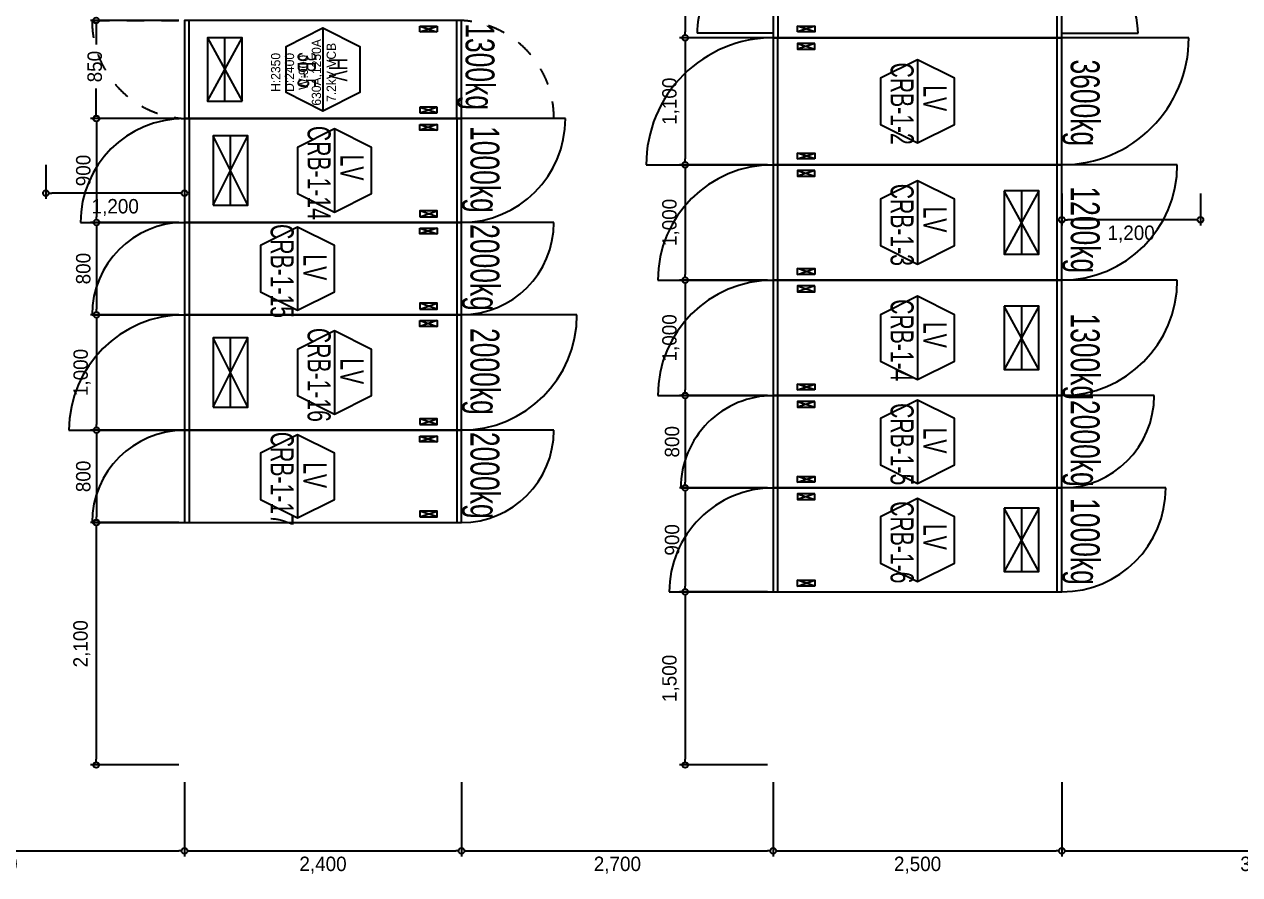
# Model space of a CAD drawing. Header units: millimetres. Extents: x 89978 to 501025, y -351975 to 835730.
# Drawn here: x 134967 to 145494, y -245645 to -238278 of the extents above; entities that cross this region are included whole.
import ezdxf
from ezdxf.enums import TextEntityAlignment as Align

# ---------------------------------------------------------------- set-up
doc = ezdxf.new("R2010")
doc.units = ezdxf.units.MM
doc.header["$LTSCALE"] = 150
doc.linetypes.add('D1', pattern=[3, 1, -1, 1])
doc.layers.get('Defpoints').update_dxf_attribs({"color": 150})
for name, color, linetype in [('------00 Switch Gear', 3, 'Continuous'), ('------00 Switch Gear_Number', 1, 'Continuous'), ('-----36 Dimension', 1, 'Continuous'), ('20251030_전기하중검토', 241, 'Continuous'), ('e-panel-name', 7, 'Continuous')]:
    doc.layers.add(name, color=color, linetype=linetype)
doc.layers.add('NOPLOT', color=191, linetype='Continuous', plot=False)
doc.styles.add('ELEC', font='')
doc.styles.get('ELEC').set_extended_font_data('Dotum')
doc.dimstyles.new('ELEC', dxfattribs={"dimscale": 100, "dimtxt": 2, "dimasz": 1, "dimexe": 2, "dimexo": 1, "dimgap": 1, "dimtad": 1, "dimdec": 0, "dimrnd": 0.25, "dimzin": 9, "dimdsep": 32, "dimlunit": 6, "dimtxsty": 'ELEC', "dimblk": 'Z_DOT', "dimcen": 3, "dimclrd": 7, "dimclre": 7, "dimclrt": 3, "dimadec": 0, "dimazin": 0, "dimtfac": 1, "dimtdec": 0, "dimtix": 1, "dimtmove": 2, "dimatfit": 1, "dimfxl": 1, "dimarcsym": 0})

# ---------------------------------------------------------------- blocks, each defined once
blk = doc.blocks.new('1100X2500')
at = {"layer": '------00 Switch Gear'}
for p, q in [((-2460, 1100), (-2460, 0)), ((1100, 1100), (-42, 1100)), ((-40, 1100), (-40, 0)), ((-210, 1050), (-360, 1000)), ((-360, 1050), (-210, 1000)), ((-3600, 0), (-2458, 0)), ((-210, 50), (-360, 100)), ((-360, 50), (-210, 100))]:
    blk.add_line(p, q, dxfattribs=at)
at = {"layer": '------00 Switch Gear', "elevation": 0}
for points in [[(-2500, 1100), (-2500, 0), (0, 0), (0, 1100)], [(-360, 1050), (-210, 1050), (-210, 1000), (-360, 1000)], [(-360, 50), (-210, 50), (-210, 100), (-360, 100)]]:
    blk.add_lwpolyline(points, close=True, dxfattribs=at)
at = {"layer": '------00 Switch Gear'}
for centre, start, end in [((-2500, 0), 90, 180), ((0, 1100), 270, 0)]:
    blk.add_arc(centre, 1100, start, end, dxfattribs=at)
blk = doc.blocks.new('800X2500')
at = {"layer": '------00 Switch Gear'}
for p, q in [((-2460, 800), (-2460, 0)), ((-210, 750), (-360, 700)), ((-360, 750), (-210, 700)), ((800, 800), (-42, 800)), ((-40, 800), (-40, 0)), ((-3300, 0), (-2458, 0)), ((-210, 50), (-360, 100)), ((-360, 50), (-210, 100))]:
    blk.add_line(p, q, dxfattribs=at)
for points in [[(-2500, 800), (-2500, 0), (0, 0), (0, 800)], [(-360, 750), (-210, 750), (-210, 700), (-360, 700)], [(-360, 50), (-210, 50), (-210, 100), (-360, 100)]]:
    blk.add_lwpolyline(points, close=True, dxfattribs=at)
for centre, start, end in [((-2500, 0), 90, 180), ((0, 800), 270, 0)]:
    blk.add_arc(centre, 800, start, end, dxfattribs=at)
blk = doc.blocks.new('900X2500')
at = {"layer": '------00 Switch Gear'}
for p, q in [((-2460, 900), (-2460, 0)), ((-210, 850), (-360, 800)), ((-360, 850), (-210, 800)), ((900, 900), (-42, 900)), ((-40, 900), (-40, 0)), ((-3400, 0), (-2458, 0)), ((-210, 50), (-360, 100)), ((-360, 50), (-210, 100))]:
    blk.add_line(p, q, dxfattribs=at)
at = {"layer": '------00 Switch Gear', "elevation": 0}
for points in [[(-2500, 900), (-2500, 0), (0, 0), (0, 900)], [(-360, 850), (-210, 850), (-210, 800), (-360, 800)], [(-360, 50), (-210, 50), (-210, 100), (-360, 100)]]:
    blk.add_lwpolyline(points, close=True, dxfattribs=at)
at = {"layer": '------00 Switch Gear'}
for centre, start, end in [((-2500, 0), 90, 180), ((0, 900), 270, 0)]:
    blk.add_arc(centre, 900, start, end, dxfattribs=at)
blk = doc.blocks.new('_DOTBLANK')
at = {"color": 0, "linetype": 'ByBlock'}
blk.add_line((-0.5, 0), (-1, 0), dxfattribs=at)
blk.add_circle((0, 0), 0.5, dxfattribs=at)
blk = doc.blocks.new('*D842')
at = {"layer": '-----36 Dimension', "color": 0, "lineweight": -2, "transparency": 16777216}
for p, q in [((133053, -244845), (133053, -245489)), ((136354, -244845), (136354, -245489)), ((133103, -245439), (136304, -245439))]:
    blk.add_line(p, q, dxfattribs=at)
at = {"layer": 'Defpoints', "color": 0, "transparency": 16777216}
for p in [(133053, -243595, 0), (136354, -243595, 0), (136354, -245439)]:
    blk.add_point(p, dxfattribs=at)
at = {"layer": '-----36 Dimension', "color": 0, "lineweight": -2, "transparency": 16777216, "xscale": 50, "yscale": 50, "zscale": 50, "rotation": 180}
blk.add_blockref('_DOTBLANK', (133053, -245439), dxfattribs=at)
at = {"layer": '-----36 Dimension', "color": 0, "lineweight": -2, "transparency": 16777216, "xscale": 50, "yscale": 50, "zscale": 50}
blk.add_blockref('_DOTBLANK', (136354, -245439), dxfattribs=at)
at = {"layer": '-----36 Dimension', "color": 0, "transparency": 16777216, "insert": (134704, -245563), "char_height": 125, "attachment_point": 5, "style": 'ELEC'}
blk.add_mtext('3,300', dxfattribs=at)
blk = doc.blocks.new('Z_DOT')
for p, q in [((-2, 0), (2, 0)), ((0, -2), (0, 2))]:
    blk.add_line(p, q)
for radius in [2.5, 1.25]:
    blk.add_circle((0, 0), radius)
blk = doc.blocks.new('*D843')
at = {"layer": '-----36 Dimension', "color": 0, "lineweight": -2, "transparency": 16777216}
for p, q in [((136354, -244845), (136354, -245489)), ((138754, -244845), (138754, -245489)), ((136404, -245439), (138704, -245439))]:
    blk.add_line(p, q, dxfattribs=at)
at = {"layer": 'Defpoints', "color": 0, "transparency": 16777216}
for p in [(136354, -243595, 0), (138754, -243595, 0), (138754, -245439)]:
    blk.add_point(p, dxfattribs=at)
at = {"layer": '-----36 Dimension', "color": 0, "lineweight": -2, "transparency": 16777216, "xscale": 50, "yscale": 50, "zscale": 50, "rotation": 180}
blk.add_blockref('_DOTBLANK', (136354, -245439), dxfattribs=at)
at = {"layer": '-----36 Dimension', "color": 0, "lineweight": -2, "transparency": 16777216, "xscale": 50, "yscale": 50, "zscale": 50}
blk.add_blockref('_DOTBLANK', (138754, -245439), dxfattribs=at)
at = {"layer": '-----36 Dimension', "color": 0, "transparency": 16777216, "insert": (137554, -245563), "char_height": 125, "attachment_point": 5, "style": 'ELEC'}
blk.add_mtext('2,400', dxfattribs=at)
blk = doc.blocks.new('*D844')
at = {"layer": '-----36 Dimension', "color": 0, "lineweight": -2, "transparency": 16777216}
for p, q in [((138754, -244845), (138754, -245489)), ((141454, -244845), (141454, -245489)), ((138804, -245439), (141404, -245439))]:
    blk.add_line(p, q, dxfattribs=at)
at = {"layer": 'Defpoints', "color": 0, "transparency": 16777216}
for p in [(138754, -243595, 0), (141454, -243595), (141454, -245439)]:
    blk.add_point(p, dxfattribs=at)
at = {"layer": '-----36 Dimension', "color": 0, "lineweight": -2, "transparency": 16777216, "xscale": 50, "yscale": 50, "zscale": 50, "rotation": 180}
blk.add_blockref('_DOTBLANK', (138754, -245439), dxfattribs=at)
at = {"layer": '-----36 Dimension', "color": 0, "lineweight": -2, "transparency": 16777216, "xscale": 50, "yscale": 50, "zscale": 50}
blk.add_blockref('_DOTBLANK', (141454, -245439), dxfattribs=at)
at = {"layer": '-----36 Dimension', "color": 0, "transparency": 16777216, "insert": (140104, -245563), "char_height": 125, "attachment_point": 5, "style": 'ELEC'}
blk.add_mtext('2,700', dxfattribs=at)
blk = doc.blocks.new('*D845')
at = {"layer": '-----36 Dimension', "color": 0, "lineweight": -2, "transparency": 16777216}
for p, q in [((141454, -244845), (141454, -245489)), ((143954, -244845), (143954, -245489)), ((141504, -245439), (143904, -245439))]:
    blk.add_line(p, q, dxfattribs=at)
at = {"layer": 'Defpoints', "color": 0, "transparency": 16777216}
for p in [(141454, -243595), (143954, -243595), (143954, -245439)]:
    blk.add_point(p, dxfattribs=at)
at = {"layer": '-----36 Dimension', "color": 0, "lineweight": -2, "transparency": 16777216, "xscale": 50, "yscale": 50, "zscale": 50, "rotation": 180}
blk.add_blockref('_DOTBLANK', (141454, -245439), dxfattribs=at)
at = {"layer": '-----36 Dimension', "color": 0, "lineweight": -2, "transparency": 16777216, "xscale": 50, "yscale": 50, "zscale": 50}
blk.add_blockref('_DOTBLANK', (143954, -245439), dxfattribs=at)
at = {"layer": '-----36 Dimension', "color": 0, "transparency": 16777216, "insert": (142704, -245563), "char_height": 125, "attachment_point": 5, "style": 'ELEC'}
blk.add_mtext('2,500', dxfattribs=at)
blk = doc.blocks.new('*D846')
at = {"layer": '-----36 Dimension', "color": 0, "lineweight": -2, "transparency": 16777216}
for p, q in [((143954, -244845), (143954, -245489)), ((147454, -244845), (147454, -245489)), ((144004, -245439), (147404, -245439))]:
    blk.add_line(p, q, dxfattribs=at)
at = {"layer": 'Defpoints', "color": 0, "transparency": 16777216}
for p in [(143954, -243595), (147454, -243595, 0), (147454, -245439)]:
    blk.add_point(p, dxfattribs=at)
at = {"layer": '-----36 Dimension', "color": 0, "lineweight": -2, "transparency": 16777216, "xscale": 50, "yscale": 50, "zscale": 50, "rotation": 180}
blk.add_blockref('_DOTBLANK', (143954, -245439), dxfattribs=at)
at = {"layer": '-----36 Dimension', "color": 0, "lineweight": -2, "transparency": 16777216, "xscale": 50, "yscale": 50, "zscale": 50}
blk.add_blockref('_DOTBLANK', (147454, -245439), dxfattribs=at)
at = {"layer": '-----36 Dimension', "color": 0, "transparency": 16777216, "insert": (145704, -245563), "char_height": 125, "attachment_point": 5, "style": 'ELEC'}
blk.add_mtext('3,500', dxfattribs=at)
blk = doc.blocks.new('*D901')
at = {"layer": '-----36 Dimension', "color": 0, "lineweight": -2, "transparency": 16777216}
for p, q in [((141404, -238395), (140641, -238395)), ((140691, -238445), (140691, -239445)), ((141404, -239495), (140641, -239495))]:
    blk.add_line(p, q, dxfattribs=at)
at = {"layer": 'Defpoints', "color": 0, "transparency": 16777216}
for p in [(141454, -238395), (140691, -239495), (141454, -239495)]:
    blk.add_point(p, dxfattribs=at)
at = {"layer": '-----36 Dimension', "color": 0, "lineweight": -2, "transparency": 16777216, "xscale": 50, "yscale": 50, "zscale": 50}
for p, rotation in [((140691, -238395), 90), ((140691, -239495), 270)]:
    blk.add_blockref('_DOTBLANK', p, dxfattribs=dict(at, rotation=rotation))
at = {"layer": '-----36 Dimension', "color": 0, "transparency": 16777216, "insert": (140566, -238945), "char_height": 125, "attachment_point": 5, "rotation": 90, "style": 'ELEC'}
blk.add_mtext('1,100', dxfattribs=at)
blk = doc.blocks.new('*D862')
at = {"layer": '-----36 Dimension', "color": 0, "lineweight": -2, "transparency": 16777216}
for p, q in [((141404, -239495), (140641, -239495)), ((140691, -239545), (140691, -240445)), ((141404, -240495), (140641, -240495))]:
    blk.add_line(p, q, dxfattribs=at)
at = {"layer": 'Defpoints', "color": 0, "transparency": 16777216}
for p in [(141454, -239495), (140691, -240495), (141454, -240495)]:
    blk.add_point(p, dxfattribs=at)
at = {"layer": '-----36 Dimension', "color": 0, "lineweight": -2, "transparency": 16777216, "xscale": 50, "yscale": 50, "zscale": 50}
for p, rotation in [((140691, -239495), 90), ((140691, -240495), 270)]:
    blk.add_blockref('_DOTBLANK', p, dxfattribs=dict(at, rotation=rotation))
at = {"layer": '-----36 Dimension', "color": 0, "transparency": 16777216, "insert": (140566, -239995), "char_height": 125, "attachment_point": 5, "rotation": 90, "style": 'ELEC'}
blk.add_mtext('1,000', dxfattribs=at)
blk = doc.blocks.new('*D902')
at = {"layer": '-----36 Dimension', "color": 0, "lineweight": -2, "transparency": 16777216}
for p, q in [((141404, -240495), (140641, -240495)), ((140691, -240545), (140691, -241445)), ((141404, -241495), (140641, -241495))]:
    blk.add_line(p, q, dxfattribs=at)
at = {"layer": 'Defpoints', "color": 0, "transparency": 16777216}
for p in [(141454, -240495), (140691, -241495), (141454, -241495)]:
    blk.add_point(p, dxfattribs=at)
at = {"layer": '-----36 Dimension', "color": 0, "lineweight": -2, "transparency": 16777216, "xscale": 50, "yscale": 50, "zscale": 50}
for p, rotation in [((140691, -240495), 90), ((140691, -241495), 270)]:
    blk.add_blockref('_DOTBLANK', p, dxfattribs=dict(at, rotation=rotation))
at = {"layer": '-----36 Dimension', "color": 0, "transparency": 16777216, "insert": (140566, -240995), "char_height": 125, "attachment_point": 5, "rotation": 90, "style": 'ELEC'}
blk.add_mtext('1,000', dxfattribs=at)
blk = doc.blocks.new('*D903')
at = {"layer": '-----36 Dimension', "color": 0, "lineweight": -2, "transparency": 16777216}
for p, q in [((141404, -241495), (140641, -241495)), ((140691, -241545), (140691, -242245)), ((141404, -242295), (140641, -242295))]:
    blk.add_line(p, q, dxfattribs=at)
at = {"layer": 'Defpoints', "color": 0, "transparency": 16777216}
for p in [(141454, -241495), (140691, -242295), (141454, -242295)]:
    blk.add_point(p, dxfattribs=at)
at = {"layer": '-----36 Dimension', "color": 0, "lineweight": -2, "transparency": 16777216, "xscale": 50, "yscale": 50, "zscale": 50}
for p, rotation in [((140691, -241495), 90), ((140691, -242295), 270)]:
    blk.add_blockref('_DOTBLANK', p, dxfattribs=dict(at, rotation=rotation))
at = {"layer": '-----36 Dimension', "color": 0, "transparency": 16777216, "insert": (140578, -241895), "char_height": 125, "attachment_point": 5, "rotation": 90, "style": 'ELEC'}
blk.add_mtext('800', dxfattribs=at)
blk = doc.blocks.new('*D904')
at = {"layer": '-----36 Dimension', "color": 0, "lineweight": -2, "transparency": 16777216}
for p, q in [((141404, -242295), (140641, -242295)), ((140691, -242345), (140691, -243145)), ((141404, -243195), (140641, -243195))]:
    blk.add_line(p, q, dxfattribs=at)
at = {"layer": 'Defpoints', "color": 0, "transparency": 16777216}
for p in [(141454, -242295), (140691, -243195), (141454, -243195)]:
    blk.add_point(p, dxfattribs=at)
at = {"layer": '-----36 Dimension', "color": 0, "lineweight": -2, "transparency": 16777216, "xscale": 50, "yscale": 50, "zscale": 50}
for p, rotation in [((140691, -242295), 90), ((140691, -243195), 270)]:
    blk.add_blockref('_DOTBLANK', p, dxfattribs=dict(at, rotation=rotation))
at = {"layer": '-----36 Dimension', "color": 0, "transparency": 16777216, "insert": (140578, -242745), "char_height": 125, "attachment_point": 5, "rotation": 90, "style": 'ELEC'}
blk.add_mtext('900', dxfattribs=at)
blk = doc.blocks.new('*D794')
at = {"layer": '-----36 Dimension', "color": 0, "lineweight": -2, "transparency": 16777216}
for p, q in [((136302, -239095), (135541, -239095)), ((135591, -239145), (135591, -239945)), ((136304, -239995), (135541, -239995))]:
    blk.add_line(p, q, dxfattribs=at)
at = {"layer": 'Defpoints', "color": 0, "transparency": 16777216}
for p in [(136352, -239095, 0), (135591, -239995), (136354, -239995)]:
    blk.add_point(p, dxfattribs=at)
at = {"layer": '-----36 Dimension', "color": 0, "lineweight": -2, "transparency": 16777216, "xscale": 50, "yscale": 50, "zscale": 50}
for p, rotation in [((135591, -239095), 90), ((135591, -239995), 270)]:
    blk.add_blockref('_DOTBLANK', p, dxfattribs=dict(at, rotation=rotation))
at = {"layer": '-----36 Dimension', "color": 0, "transparency": 16777216, "insert": (135478, -239545), "char_height": 125, "attachment_point": 5, "rotation": 90, "style": 'ELEC'}
blk.add_mtext('900', dxfattribs=at)
blk = doc.blocks.new('*D795')
at = {"layer": '-----36 Dimension', "color": 0, "lineweight": -2, "transparency": 16777216}
for p, q in [((136304, -241795), (135541, -241795)), ((135591, -241845), (135591, -242545)), ((136304, -242595), (135541, -242595))]:
    blk.add_line(p, q, dxfattribs=at)
at = {"layer": 'Defpoints', "color": 0, "transparency": 16777216}
for p in [(136354, -241795), (135591, -242595), (136354, -242595)]:
    blk.add_point(p, dxfattribs=at)
at = {"layer": '-----36 Dimension', "color": 0, "lineweight": -2, "transparency": 16777216, "xscale": 50, "yscale": 50, "zscale": 50}
for p, rotation in [((135591, -241795), 90), ((135591, -242595), 270)]:
    blk.add_blockref('_DOTBLANK', p, dxfattribs=dict(at, rotation=rotation))
at = {"layer": '-----36 Dimension', "color": 0, "transparency": 16777216, "insert": (135478, -242195), "char_height": 125, "attachment_point": 5, "rotation": 90, "style": 'ELEC'}
blk.add_mtext('800', dxfattribs=at)
blk = doc.blocks.new('*D796')
at = {"layer": '-----36 Dimension', "color": 0, "lineweight": -2, "transparency": 16777216}
for p, q in [((136304, -240795), (135541, -240795)), ((135591, -240845), (135591, -241745)), ((136504, -241795), (135541, -241795))]:
    blk.add_line(p, q, dxfattribs=at)
at = {"layer": 'Defpoints', "color": 0, "transparency": 16777216}
for p in [(136354, -240795), (135591, -241795), (136554, -241795)]:
    blk.add_point(p, dxfattribs=at)
at = {"layer": '-----36 Dimension', "color": 0, "lineweight": -2, "transparency": 16777216, "xscale": 50, "yscale": 50, "zscale": 50}
for p, rotation in [((135591, -240795), 90), ((135591, -241795), 270)]:
    blk.add_blockref('_DOTBLANK', p, dxfattribs=dict(at, rotation=rotation))
at = {"layer": '-----36 Dimension', "color": 0, "transparency": 16777216, "insert": (135466, -241295), "char_height": 125, "attachment_point": 5, "rotation": 90, "style": 'ELEC'}
blk.add_mtext('1,000', dxfattribs=at)
blk = doc.blocks.new('*D797')
at = {"layer": '-----36 Dimension', "color": 0, "lineweight": -2, "transparency": 16777216}
for p, q in [((136304, -239995), (135541, -239995)), ((135591, -240045), (135591, -240745)), ((136304, -240795), (135541, -240795))]:
    blk.add_line(p, q, dxfattribs=at)
at = {"layer": 'Defpoints', "color": 0, "transparency": 16777216}
for p in [(136354, -239995), (135591, -240795), (136354, -240795)]:
    blk.add_point(p, dxfattribs=at)
at = {"layer": '-----36 Dimension', "color": 0, "lineweight": -2, "transparency": 16777216, "xscale": 50, "yscale": 50, "zscale": 50}
for p, rotation in [((135591, -239995), 90), ((135591, -240795), 270)]:
    blk.add_blockref('_DOTBLANK', p, dxfattribs=dict(at, rotation=rotation))
at = {"layer": '-----36 Dimension', "color": 0, "transparency": 16777216, "insert": (135478, -240395), "char_height": 125, "attachment_point": 5, "rotation": 90, "style": 'ELEC'}
blk.add_mtext('800', dxfattribs=at)
blk = doc.blocks.new('*D802')
at = {"layer": '-----36 Dimension', "color": 0, "lineweight": -2, "transparency": 16777216}
for p, q in [((143954, -239745), (143954, -240021)), ((145154, -239745), (145154, -240021)), ((145104, -239971), (144004, -239971))]:
    blk.add_line(p, q, dxfattribs=at)
at = {"layer": 'Defpoints', "color": 0, "transparency": 16777216}
for p in [(143954, -239695), (145154, -239695), (143954, -239971)]:
    blk.add_point(p, dxfattribs=at)
at = {"layer": '-----36 Dimension', "color": 0, "lineweight": -2, "transparency": 16777216, "xscale": 50, "yscale": 50, "zscale": 50, "rotation": 180}
blk.add_blockref('_DOTBLANK', (143954, -239971), dxfattribs=at)
at = {"layer": '-----36 Dimension', "color": 0, "lineweight": -2, "transparency": 16777216, "xscale": 50, "yscale": 50, "zscale": 50}
blk.add_blockref('_DOTBLANK', (145154, -239971), dxfattribs=at)
at = {"layer": '-----36 Dimension', "color": 0, "transparency": 16777216, "insert": (144554, -240096), "char_height": 125, "attachment_point": 5, "style": 'ELEC'}
blk.add_mtext('1,200', dxfattribs=at)
blk = doc.blocks.new('*D805')
at = {"layer": '-----36 Dimension', "color": 0, "lineweight": -2, "transparency": 16777216}
for p, q in [((135154, -239495), (135154, -239791)), ((136354, -239495), (136354, -239791)), ((136304, -239741), (135204, -239741))]:
    blk.add_line(p, q, dxfattribs=at)
at = {"layer": 'Defpoints', "color": 0, "transparency": 16777216}
for p in [(135154, -239445, 0), (136354, -239445, 0), (135154, -239741)]:
    blk.add_point(p, dxfattribs=at)
at = {"layer": '-----36 Dimension', "color": 0, "lineweight": -2, "transparency": 16777216, "xscale": 50, "yscale": 50, "zscale": 50, "rotation": 180}
blk.add_blockref('_DOTBLANK', (135154, -239741), dxfattribs=at)
at = {"layer": '-----36 Dimension', "color": 0, "lineweight": -2, "transparency": 16777216, "xscale": 50, "yscale": 50, "zscale": 50}
blk.add_blockref('_DOTBLANK', (136354, -239741), dxfattribs=at)
at = {"layer": '-----36 Dimension', "color": 0, "transparency": 16777216, "insert": (135754, -239866), "char_height": 125, "attachment_point": 5, "style": 'ELEC'}
blk.add_mtext('1,200', dxfattribs=at)
blk = doc.blocks.new('1400X2500')
at = {"layer": '------00 Switch Gear'}
for p, q in [((-2458, 0, 0), (-2458, 1400, 0)), ((-40, 0), (-40, 1400)), ((-2500, 1360, 0), (-3160, 1360, 0)), ((-360, 1350, 0), (-210, 1300, 0)), ((-360, 1300, 0), (-210, 1350, 0)), ((0, 1360, 0), (660, 1360, 0)), ((-2500, 40, 0), (-3160, 40, 0)), ((-360, 100, 0), (-210, 50, 0)), ((-360, 50, 0), (-210, 100, 0)), ((0, 40, 0), (660, 40, 0))]:
    blk.add_line(p, q, dxfattribs=at)
for points in [[(0, 0), (0, 1400), (-2500, 1400), (-2500, 0)], [(-210, 1350), (-210, 1300), (-360, 1300), (-360, 1350)], [(-210, 100), (-210, 50), (-360, 50), (-360, 100)]]:
    blk.add_lwpolyline(points, close=True, dxfattribs=at)
for centre, start, end in [((-2500, 1360, 0), 180, 270), ((0, 1360, 0), 270, 0), ((-2500, 40, 0), 90, 180), ((0, 40, 0), 0, 90)]:
    blk.add_arc(centre, 660, start, end, dxfattribs=at)
blk = doc.blocks.new('*D889')
at = {"layer": '-----36 Dimension', "color": 0, "lineweight": -2, "transparency": 16777216}
for p, q in [((141401, -236995), (140641, -236995)), ((140691, -237045), (140691, -238345)), ((141404, -238395), (140641, -238395))]:
    blk.add_line(p, q, dxfattribs=at)
at = {"layer": 'Defpoints', "color": 0, "transparency": 16777216}
for p in [(141451, -236995, 0), (140691, -238395), (141454, -238395)]:
    blk.add_point(p, dxfattribs=at)
at = {"layer": '-----36 Dimension', "color": 0, "lineweight": -2, "transparency": 16777216, "xscale": 50, "yscale": 50, "zscale": 50}
for p, rotation in [((140691, -236995), 90), ((140691, -238395), 270)]:
    blk.add_blockref('_DOTBLANK', p, dxfattribs=dict(at, rotation=rotation))
at = {"layer": '-----36 Dimension', "color": 0, "transparency": 16777216, "insert": (140566, -237695), "char_height": 125, "attachment_point": 5, "rotation": 90, "style": 'ELEC'}
blk.add_mtext('1,400', dxfattribs=at)
blk = doc.blocks.new('1000X2500')
at = {"layer": '------00 Switch Gear'}
for p, q in [((-2460, 0), (-2460, 1000)), ((-2290, 950), (-2140, 900)), ((-2140, 950), (-2290, 900)), ((1000, 1000), (-42, 1000)), ((-40, 0), (-40, 1000)), ((-3500, 0), (-2458, 0)), ((-2290, 50), (-2140, 100)), ((-2140, 50), (-2290, 100))]:
    blk.add_line(p, q, dxfattribs=at)
at = {"layer": '------00 Switch Gear', "elevation": 0}
for points in [[(0, 0), (0, 1000), (-2500, 1000), (-2500, 0)], [(-2140, 950), (-2290, 950), (-2290, 900), (-2140, 900)], [(-2140, 50), (-2290, 50), (-2290, 100), (-2140, 100)]]:
    blk.add_lwpolyline(points, close=True, dxfattribs=at)
at = {"layer": '------00 Switch Gear'}
for centre, start, end in [((-2500, 0), 90, 180), ((0, 1000), 270, 0)]:
    blk.add_arc(centre, 1000, start, end, dxfattribs=at)
blk = doc.blocks.new('*D890')
at = {"layer": '-----36 Dimension', "color": 0, "lineweight": -2, "transparency": 16777216}
for p, q in [((141404, -243195), (140641, -243195)), ((140691, -243245), (140691, -244645)), ((141404, -244695), (140641, -244695))]:
    blk.add_line(p, q, dxfattribs=at)
at = {"layer": 'Defpoints', "color": 0, "transparency": 16777216}
for p in [(141454, -243195), (140691, -244695), (141454, -244695)]:
    blk.add_point(p, dxfattribs=at)
at = {"layer": '-----36 Dimension', "color": 0, "lineweight": -2, "transparency": 16777216, "xscale": 50, "yscale": 50, "zscale": 50}
for p, rotation in [((140691, -243195), 90), ((140691, -244695), 270)]:
    blk.add_blockref('_DOTBLANK', p, dxfattribs=dict(at, rotation=rotation))
at = {"layer": '-----36 Dimension', "color": 0, "transparency": 16777216, "insert": (140566, -243945), "char_height": 125, "attachment_point": 5, "rotation": 90, "style": 'ELEC'}
blk.add_mtext('1,500', dxfattribs=at)
blk = doc.blocks.new('*D826')
at = {"layer": '-----36 Dimension', "color": 0, "lineweight": -2, "transparency": 16777216}
for p, q in [((136304, -238245, 0), (135540, -238245, 0)), ((135590, -238295, 0), (135590, -238454, 0)), ((135590, -239045, 0), (135590, -238836, 0)), ((136304, -239095, 0), (135540, -239095, 0))]:
    blk.add_line(p, q, dxfattribs=at)
at = {"layer": 'Defpoints', "color": 0, "transparency": 16777216}
for p in [(136354, -238245, 0), (135590, -239095, 0), (136354, -239095, 0)]:
    blk.add_point(p, dxfattribs=at)
at = {"layer": '-----36 Dimension', "color": 0, "lineweight": -2, "transparency": 16777216, "xscale": 50, "yscale": 50, "zscale": 50}
for p, rotation in [((135590, -238245, 0), 90), ((135590, -239095, 0), 270)]:
    blk.add_blockref('_DOTBLANK', p, dxfattribs=dict(at, rotation=rotation))
at = {"layer": '-----36 Dimension', "color": 0, "transparency": 16777216, "insert": (135577, -238645, 0), "char_height": 125, "attachment_point": 5, "rotation": 90, "style": 'ELEC'}
blk.add_mtext('850', dxfattribs=at)
blk = doc.blocks.new('850X2400')
at = {"layer": '------00 Switch Gear'}
for p, q in [((-2360, 850), (-2360, 0)), ((-40, 850), (-40, 0))]:
    blk.add_line(p, q, dxfattribs=at)
at = {"layer": '------00 Switch Gear', "linetype": 'D1'}
for p, q in [((-2040, 800), (-2190, 750)), ((-2040, 750), (-2190, 800)), ((-2040, 50), (-2190, 100)), ((-2040, 100), (-2190, 50))]:
    blk.add_line(p, q, dxfattribs=at)
at = {"layer": '------00 Switch Gear'}
blk.add_lwpolyline([(-2400, 850), (-2400, 0), (0, 0), (0, 850)], close=True, dxfattribs=at)
at = {"layer": '------00 Switch Gear', "linetype": 'D1'}
for points in [[(-2190, 800), (-2190, 750), (-2040, 750), (-2040, 800)], [(-2190, 50), (-2190, 100), (-2040, 100), (-2040, 50)]]:
    blk.add_lwpolyline(points, close=True, dxfattribs=at)
at = {"layer": 'NOPLOT', "linetype": 'D1'}
for p, q in [((-3200, 850), (-2400, 850)), ((800, 0), (0, 0))]:
    blk.add_line(p, q, dxfattribs=at)
for centre, start, end in [((-2356, 843), 179.5156, 267.013), ((-44, 7), 359.5156, 87.013)]:
    blk.add_arc(centre, 844, start, end, dxfattribs=at)
blk = doc.blocks.new('*D822')
at = {"layer": '-----36 Dimension', "color": 0, "lineweight": -2, "transparency": 16777216}
for p, q in [((136304, -242595), (135540, -242595)), ((135590, -242645), (135590, -244645)), ((136304, -244695), (135540, -244695))]:
    blk.add_line(p, q, dxfattribs=at)
at = {"layer": 'Defpoints', "color": 0, "transparency": 16777216}
for p in [(136354, -242595, 0), (135590, -244695), (136354, -244695)]:
    blk.add_point(p, dxfattribs=at)
at = {"layer": '-----36 Dimension', "color": 0, "lineweight": -2, "transparency": 16777216, "xscale": 50, "yscale": 50, "zscale": 50}
for p, rotation in [((135590, -242595), 90), ((135590, -244695), 270)]:
    blk.add_blockref('_DOTBLANK', p, dxfattribs=dict(at, rotation=rotation))
at = {"layer": '-----36 Dimension', "color": 0, "transparency": 16777216, "insert": (135465, -243645), "char_height": 125, "attachment_point": 5, "rotation": 90, "style": 'ELEC'}
blk.add_mtext('2,100', dxfattribs=at)

msp = doc.modelspace()

# ---------------------------------------------------------------- linework, layer by layer
at = {"layer": '------00 Switch Gear'}
for p, q in [((136393.7, -239095, 0), (136393.7, -239995, 0)), ((138543.7, -239145, 0), (138393.7, -239195, 0)), ((138393.7, -239145, 0), (138543.7, -239195, 0)), ((139653.7, -239095, 0), (138711.7, -239095, 0)), ((138713.7, -239095, 0), (138713.7, -239995, 0)), ((138543.7, -239945, 0), (138393.7, -239895, 0)), ((138393.7, -239945, 0), (138543.7, -239895, 0)), ((135453.7, -239995, 0), (136395.7, -239995, 0)), ((136393.7, -239995, 0), (136393.7, -240795, 0)), ((139553.7, -239995, 0), (138711.7, -239995, 0)), ((138713.7, -239995, 0), (138713.7, -240795, 0)), ((138543.7, -240045, 0), (138393.7, -240095, 0)), ((138393.7, -240045, 0), (138543.7, -240095, 0)), ((138543.7, -240745, 0), (138393.7, -240695, 0)), ((138393.7, -240745, 0), (138543.7, -240695, 0)), ((135553.7, -240795, 0), (136395.7, -240795, 0)), ((136393.7, -240795, 0), (136393.7, -241795, 0)), ((138543.7, -240845, 0), (138393.7, -240895, 0)), ((138393.7, -240845, 0), (138543.7, -240895, 0)), ((139753.7, -240795, 0), (138711.7, -240795, 0)), ((138713.7, -240795, 0), (138713.7, -241795, 0)), ((138543.7, -241745, 0), (138393.7, -241695, 0)), ((138393.7, -241745, 0), (138543.7, -241695, 0)), ((135353.7, -241795, 0), (136395.7, -241795, 0)), ((136393.7, -241795, 0), (136393.7, -242595, 0)), ((139553.7, -241795, 0), (138711.7, -241795, 0)), ((138713.7, -241795, 0), (138713.7, -242595, 0)), ((138543.7, -241845, 0), (138393.7, -241895, 0)), ((138393.7, -241845, 0), (138543.7, -241895, 0)), ((138543.7, -242545, 0), (138393.7, -242495, 0)), ((138393.7, -242545, 0), (138543.7, -242495, 0)), ((135553.7, -242595, 0), (136395.7, -242595, 0))]:
    msp.add_line(p, q, dxfattribs=at)
at = {"layer": '------00 Switch Gear', "elevation": 0}
for points in [[(136353.7, -239095), (136353.7, -239995), (138753.7, -239995), (138753.7, -239095)], [(138393.7, -239145), (138543.7, -239145), (138543.7, -239195), (138393.7, -239195)], [(138393.7, -239945), (138543.7, -239945), (138543.7, -239895), (138393.7, -239895)], [(136353.7, -239995), (136353.7, -240795), (138753.7, -240795), (138753.7, -239995)], [(138393.7, -240045), (138543.7, -240045), (138543.7, -240095), (138393.7, -240095)], [(138393.7, -240745), (138543.7, -240745), (138543.7, -240695), (138393.7, -240695)], [(136353.7, -240795), (136353.7, -241795), (138753.7, -241795), (138753.7, -240795)], [(138393.7, -240845), (138543.7, -240845), (138543.7, -240895), (138393.7, -240895)], [(138393.7, -241745), (138543.7, -241745), (138543.7, -241695), (138393.7, -241695)], [(136353.7, -241795), (136353.7, -242595), (138753.7, -242595), (138753.7, -241795)], [(138393.7, -241845), (138543.7, -241845), (138543.7, -241895), (138393.7, -241895)], [(138393.7, -242545), (138543.7, -242545), (138543.7, -242495), (138393.7, -242495)]]:
    msp.add_lwpolyline(points, close=True, dxfattribs=at)
at = {"layer": '------00 Switch Gear'}
for centre, radius, start, end in [((136353.7, -239995, 0), 900, 90, 180), ((138753.7, -239095, 0), 900, 270, 0), ((136353.7, -240795, 0), 800, 90, 180), ((138753.7, -239995, 0), 800, 270, 0), ((136353.7, -241795, 0), 1000, 90, 180), ((138753.7, -240795, 0), 1000, 270, 0), ((136353.7, -242595, 0), 800, 90, 180), ((138753.7, -241795, 0), 800, 270, 0)]:
    msp.add_arc(centre, radius, start, end, dxfattribs=at)
at = {"layer": '------00 Switch Gear_Number', "color": 1, "lineweight": -2, "elevation": 0}
msp.add_lwpolyline([(137553.7, -238310), (137553.7, -239030), (137233.7, -238870.3), (137233.7, -238469.6), (137553.7, -238310), (137873.7, -238469.6), (137873.7, -238870.3), (137553.7, -239030)], dxfattribs=at)
at = {"layer": '------00 Switch Gear_Number', "color": 1, "elevation": 0}
for points in [[(142703.6, -238585), (142703.6, -239305), (143023.6, -239145.3), (143023.6, -238744.6), (142703.6, -238585), (142383.6, -238744.6), (142383.6, -239145.3), (142703.6, -239305)], [(137653.7, -239185), (137653.7, -239905), (137973.7, -239745.3), (137973.7, -239344.6), (137653.7, -239185), (137333.7, -239344.6), (137333.7, -239745.3), (137653.7, -239905)], [(142703.6, -239635), (142703.6, -240355), (143023.6, -240195.3), (143023.6, -239794.6), (142703.6, -239635), (142383.6, -239794.6), (142383.6, -240195.3), (142703.6, -240355)], [(137333.7, -240035), (137333.7, -240755), (137653.7, -240595.3), (137653.7, -240194.6), (137333.7, -240035), (137013.7, -240194.6), (137013.7, -240595.3), (137333.7, -240755)], [(142703.6, -240635), (142703.6, -241355), (143023.6, -241195.3), (143023.6, -240794.6), (142703.6, -240635), (142383.6, -240794.6), (142383.6, -241195.3), (142703.6, -241355)], [(137653.7, -240935), (137653.7, -241655), (137973.7, -241495.3), (137973.7, -241094.6), (137653.7, -240935), (137333.7, -241094.6), (137333.7, -241495.3), (137653.7, -241655)], [(137333.7, -241835), (137333.7, -242555), (137653.7, -242395.3), (137653.7, -241994.6), (137333.7, -241835), (137013.7, -241994.6), (137013.7, -242395.3), (137333.7, -242555)], [(142703.6, -242385), (142703.6, -243105), (143023.6, -242945.3), (143023.6, -242544.6), (142703.6, -242385), (142383.6, -242544.6), (142383.6, -242945.3), (142703.6, -243105)]]:
    msp.add_lwpolyline(points, dxfattribs=at)
at = {"layer": '------00 Switch Gear_Number', "color": 1}
msp.add_lwpolyline([(142703.6, -241535), (142703.6, -242255), (143023.6, -242095.3), (143023.6, -241694.6), (142703.6, -241535), (142383.6, -241694.6), (142383.6, -242095.3), (142703.6, -242255)], dxfattribs=at)
at = {"layer": 'NOPLOT'}
for p, q in [((136553.7, -238945, 0), (136853.7, -238395, 0)), ((136553.7, -238395, 0), (136853.7, -238945, 0)), ((136703.7, -238945, 0), (136703.7, -238395, 0)), ((136603.7, -239845, 0), (136903.7, -239245, 0)), ((136903.7, -239845, 0), (136603.7, -239245, 0)), ((136753.7, -239845, 0), (136753.7, -239245, 0)), ((143753.6, -239720), (143453.6, -240270)), ((143753.6, -240270), (143453.6, -239720)), ((143603.6, -239720), (143603.6, -240270)), ((143753.6, -240720), (143453.6, -241270)), ((143753.6, -241270), (143453.6, -240720)), ((143603.6, -240720), (143603.6, -241270)), ((136603.7, -241595, 0), (136903.7, -240995, 0)), ((136903.7, -241595, 0), (136603.7, -240995, 0)), ((136753.7, -241595, 0), (136753.7, -240995, 0)), ((143753.6, -242470), (143453.6, -243020)), ((143753.6, -243020), (143453.6, -242470)), ((143603.6, -242470), (143603.6, -243020))]:
    msp.add_line(p, q, dxfattribs=at)
at = {"layer": 'NOPLOT', "elevation": 0}
for points in [[(136853.7, -238945), (136853.7, -238395), (136553.7, -238395), (136553.7, -238945)], [(136603.7, -239845), (136903.7, -239845), (136903.7, -239245), (136603.7, -239245)], [(136603.7, -241595), (136903.7, -241595), (136903.7, -240995), (136603.7, -240995)], [(143453.6, -242470), (143453.6, -243020), (143753.6, -243020), (143753.6, -242470)]]:
    msp.add_lwpolyline(points, close=True, dxfattribs=at)
at = {"layer": 'NOPLOT'}
for points in [[(143453.6, -239720), (143453.6, -240270), (143753.6, -240270), (143753.6, -239720)], [(143453.6, -240720), (143453.6, -241270), (143753.6, -241270), (143753.6, -240720)]]:
    msp.add_lwpolyline(points, close=True, dxfattribs=at)

# ---------------------------------------------------------------- block references
at = {"layer": 'e-panel-name', "rotation": 180}
for name, p in [('1400X2500', (141453.6, -236995)), ('850X2400', (136353.7, -238245, 0)), ('1100X2500', (141453.6, -238395)), ('800X2500', (141453.6, -241495)), ('900X2500', (141453.6, -242295))]:
    msp.add_blockref(name, p, dxfattribs=at)
at = {"layer": 'e-panel-name'}
for p in [(143953.6, -240495), (143953.6, -241495)]:
    msp.add_blockref('1000X2500', p, dxfattribs=at)

# ---------------------------------------------------------------- texts
at = {"layer": '------00 Switch Gear_Number', "color": 7, "lineweight": -2, "style": 'ELEC', "width": 0.7}
for s, p in [('3B-5', (137414.1, -238674.4, 0)), ('HV', (137685.8, -238672.5, 0))]:
    msp.add_text(s, height=160, rotation=270, dxfattribs=at).set_placement(p, align=Align.MIDDLE)
at = {"layer": '------00 Switch Gear_Number', "color": 0, "style": 'ELEC', "width": 0.7}
for s, p in [('CRB-1-2', (142570.1, -238965.8)), ('LV', (142854.8, -238919)), ('CRB-1-14', (137520.3, -239565.8, 0)), ('LV', (137804.9, -239519, 0)), ('CRB-1-3', (142570.1, -240015.8)), ('LV', (142854.8, -239969)), ('CRB-1-15', (137200.3, -240415.8, 0)), ('LV', (137484.9, -240384, 0)), ('CRB-1-4', (142570.1, -241015.8)), ('CRB-1-16', (137520.3, -241315.8, 0)), ('LV', (142854.8, -240969)), ('LV', (137804.9, -241284, 0)), ('CRB-1-5', (142570.1, -241915.8)), ('CRB-1-17', (137200.3, -242215.8, 0)), ('LV', (142854.8, -241884)), ('LV', (137484.9, -242184, 0)), ('CRB-1-6', (142570.1, -242765.8)), ('LV', (142854.8, -242719))]:
    msp.add_text(s, height=200, rotation=270, dxfattribs=at).set_placement(p, align=Align.MIDDLE_CENTER)
at = {"layer": '20251030_전기하중검토', "style": 'ELEC', "width": 0.7}
for s, p in [('1300kg', (138883.2, -238645, 0)), ('3600kg', (144125, -238958.6, 0)), ('1000kg', (138925.2, -239535.2, 0)), ('1200kg', (144125, -240058.6, 0)), ('2000kg', (138925.2, -240385.2, 0)), ('1300kg', (144125, -241158.6, 0)), ('2000kg', (138925.2, -241285.2, 0)), ('2000kg', (144125, -241908.6, 0)), ('2000kg', (138925.2, -242185.2, 0)), ('1000kg', (144125, -242758.6, 0))]:
    msp.add_text(s, height=250, rotation=270, dxfattribs=at).set_placement(p, align=Align.MIDDLE)
at = {"layer": 'NOPLOT', "linetype": 'D1', "style": 'ELEC'}
for s, p in [('630A,1250A', (137503.7, -238695, 0)), ('7.2kV VCB', (137623.7, -238695, 0)), ('H:2350', (137143.7, -238695, 0)), ('D:2400', (137263.7, -238695, 0)), ('W:900', (137383.7, -238695, 0))]:
    msp.add_text(s, height=80, rotation=90, dxfattribs=at).set_placement(p, align=Align.MIDDLE)

# ---------------------------------------------------------------- dimensions: what is measured, and where the dimension line sits
at = {"layer": '-----36 Dimension'}
for base, p1, p2, angle, picture, middle in [((140690.8, -238395), (141451.4, -236995, 0), (141453.6, -238395), 270, '*D889', (140566.2, -237695)), ((140690.8, -239495), (141453.6, -238395), (141453.6, -239495), 90, '*D901', (140566.2, -238945)), ((135591, -239995, 0), (136351.5, -239095, 0), (136353.7, -239995, 0), 270, '*D794', (135478.4, -239545, 0)), ((140690.8, -240495), (141453.6, -239495), (141453.6, -240495), 90, '*D862', (140566.2, -239995)), ((135591, -240795, 0), (136353.7, -239995, 0), (136353.7, -240795, 0), 270, '*D797', (135478.4, -240395, 0)), ((140690.8, -241495), (141453.6, -240495), (141453.6, -241495), 90, '*D902', (140566.2, -240995)), ((135591, -241795, 0), (136353.7, -240795, 0), (136553.7, -241795, 0), 270, '*D796', (135466.3, -241295, 0)), ((140690.8, -242295), (141453.6, -241495), (141453.6, -242295), 90, '*D903', (140578.2, -241895)), ((135591, -242595, 0), (136353.7, -241795, 0), (136353.7, -242595, 0), 270, '*D795', (135478.4, -242195, 0)), ((140690.8, -243195), (141453.6, -242295), (141453.6, -243195), 90, '*D904', (140578.2, -242745)), ((135590, -244695), (136353.7, -242595, 0), (136353.7, -244695), 90, '*D822', (135465.3, -243645)), ((140690.8, -244695), (141453.6, -243195), (141453.6, -244695), 90, '*D890', (140566.2, -243945))]:
    dim = msp.add_linear_dim(base=base, p1=p1, p2=p2, angle=angle, dimstyle='ELEC', override={"dimscale": 50, "dimtxt": 2.5, "dimexe": 1, "dimtad": 2, "dimblk1": 'DOTBLANK', "dimblk2": 'DOTBLANK', "dimsah": 1, "dimclrd": 0, "dimclre": 0, "dimclrt": 0}, dxfattribs=at)
    dim.commit()
    dim.dimension.update_dxf_attribs({"geometry": picture, "text_midpoint": middle})
dim = msp.add_linear_dim(base=(135590, -239095, 0), p1=(136353.7, -238245, 0), p2=(136353.7, -239095, 0), angle=90, dimstyle='ELEC', override={"dimscale": 50, "dimtxt": 2.5, "dimexe": 1, "dimtad": 2, "dimblk1": 'DOTBLANK', "dimblk2": 'DOTBLANK', "dimsah": 1, "dimclrd": 0, "dimclre": 0, "dimclrt": 0}, dxfattribs=at)
dim.commit()
dim.dimension.update_dxf_attribs({"geometry": '*D826', "text_midpoint": (135577.4, -238645, 0), "dimtype": 160})
for base, p1, p2, override, picture, middle in [((135153.6, -239741.4, 0), (136353.7, -239445, 0), (135153.6, -239445, 0), {"dimscale": 50, "dimtxt": 2.5, "dimexe": 1, "dimtad": 2, "dimblk1": 'DOTBLANK', "dimblk2": 'DOTBLANK', "dimsah": 1, "dimclrd": 0, "dimclre": 0, "dimclrt": 0}, '*D805', (135753.6, -239866, 0)), ((143953.6, -239970.9), (145153.6, -239695), (143953.6, -239695), {"dimscale": 50, "dimtxt": 2.5, "dimexe": 1, "dimtad": 2, "dimblk1": 'DOTBLANK', "dimblk2": 'DOTBLANK', "dimsah": 1, "dimclrd": 0, "dimclre": 0, "dimclrt": 0}, '*D802', (144553.6, -240095.5)), ((136353.7, -245438.7), (133053.4, -243595, 0), (136353.7, -243595, 0), {"dimscale": 50, "dimtxt": 2.5, "dimexe": 1, "dimexo": 25, "dimtad": 2, "dimblk1": 'DOTBLANK', "dimblk2": 'DOTBLANK', "dimsah": 1, "dimclrd": 0, "dimclre": 0, "dimclrt": 0}, '*D842', (134703.6, -245563.3)), ((138753.7, -245438.7), (136353.7, -243595, 0), (138753.7, -243595, 0), {"dimscale": 50, "dimtxt": 2.5, "dimexe": 1, "dimexo": 25, "dimtad": 2, "dimblk1": 'DOTBLANK', "dimblk2": 'DOTBLANK', "dimsah": 1, "dimclrd": 0, "dimclre": 0, "dimclrt": 0}, '*D843', (137553.7, -245563.3)), ((141453.6, -245438.7), (138753.7, -243595, 0), (141453.6, -243595), {"dimscale": 50, "dimtxt": 2.5, "dimexe": 1, "dimexo": 25, "dimtad": 2, "dimblk1": 'DOTBLANK', "dimblk2": 'DOTBLANK', "dimsah": 1, "dimclrd": 0, "dimclre": 0, "dimclrt": 0}, '*D844', (140103.6, -245563.3)), ((143953.6, -245438.7), (141453.6, -243595), (143953.6, -243595), {"dimscale": 50, "dimtxt": 2.5, "dimexe": 1, "dimexo": 25, "dimtad": 2, "dimblk1": 'DOTBLANK', "dimblk2": 'DOTBLANK', "dimsah": 1, "dimclrd": 0, "dimclre": 0, "dimclrt": 0}, '*D845', (142703.6, -245563.3)), ((147453.6, -245438.7), (143953.6, -243595), (147453.6, -243595, 0), {"dimscale": 50, "dimtxt": 2.5, "dimexe": 1, "dimexo": 25, "dimtad": 2, "dimblk1": 'DOTBLANK', "dimblk2": 'DOTBLANK', "dimsah": 1, "dimclrd": 0, "dimclre": 0, "dimclrt": 0}, '*D846', (145703.6, -245563.3))]:
    dim = msp.add_linear_dim(base=base, p1=p1, p2=p2, dimstyle='ELEC', override=override, dxfattribs=at)
    dim.commit()
    dim.dimension.update_dxf_attribs({"geometry": picture, "text_midpoint": middle})

doc.saveas('drawing.dxf')
